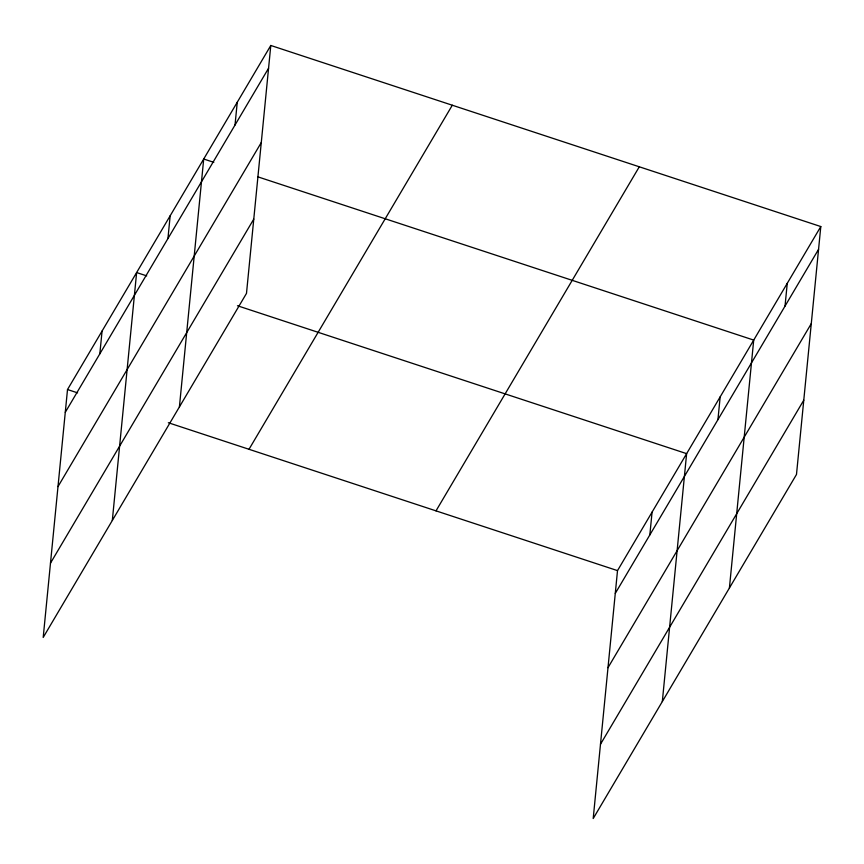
<?xml version="1.0" encoding="UTF-8"?>
<svg xmlns="http://www.w3.org/2000/svg" width="864" height="864" viewBox="0 0 864 864"><rect width="100%" height="100%" fill="white"/><g stroke="black" fill="none" stroke-linecap="round" stroke-linejoin="round"><path stroke-width="1.3" d="M270.799 45.468L67.511 389.534L43.2 637.448L246.488 293.382L270.799 45.468L820.8 226.552L796.489 474.466L593.201 818.532L617.512 570.618L820.8 226.552M99.835 353.83L102.071 331.042M112.32 520.463L136.631 272.56L146.707 275.875M167.94 238.561L170.165 215.784M179.41 406.922L203.71 159.008L213.797 162.335M235.019 125.021L237.254 102.244M649.836 534.913L652.072 512.125M662.321 701.546L686.632 453.643L237.46 305.748M717.941 419.645L720.166 396.868M729.41 588.006L753.71 340.092L257.915 176.861M785.02 306.104L787.255 283.327M65.275 412.322L268.564 68.245M57.985 486.616L261.284 142.538M50.479 563.155L253.778 219.089M249.005 449.291L452.304 105.224M436.007 510.862L639.295 166.795M615.276 593.406L818.564 249.34M607.986 667.699L811.285 323.622M600.491 744.239L803.779 400.172M67.511 389.534L77.587 392.861M168.34 422.734L617.512 570.618"/></g></svg>
